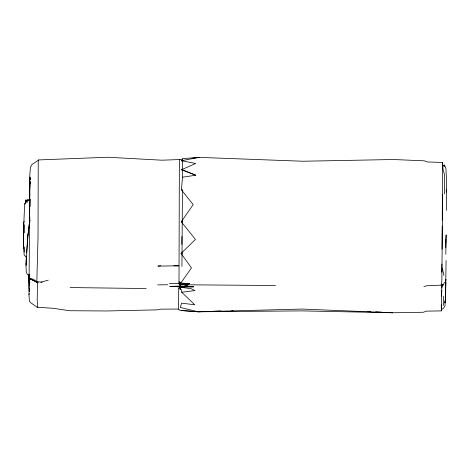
<?xml version="1.0" encoding="UTF-8"?>
<svg xmlns="http://www.w3.org/2000/svg" width="470" height="470" viewBox="0 0 470 470"><rect width="100%" height="100%" fill="white"/><g stroke="black" fill="none" stroke-linecap="round" stroke-linejoin="round"><path stroke-width="0.7" d="M26.25 263.829L26.22 256.044M26.332 256.602L26.285 263.782M442.382 194.539L442.258 220.142M444.52 193.91L444.538 174.852L442.981 169.094L442.928 165.364L443.51 165.211L444.479 166.292L442.928 165.364L442.182 167.396M29.622 223.279L29.751 189.98L30.25 182.859M29.598 281.418L29.816 282.776L29.275 279.38L28.964 294.596L29.422 301.452L31.044 302.938L37.154 307.245L53.128 308.279L69.548 310.729L106.778 310.976L157.297 309.848L160.834 309.148L178.312 309.072L180.239 310.47L198.123 311.786L301.822 310.887L392.556 312.756L423.399 312.256L426.284 311.152L441.348 310.887L441.818 286.154L441.207 285.137L441.859 280.772L442.364 223.861L442.393 162.438L427.336 161.962L424.469 160.84L393.572 159.518L302.868 161.239L199.151 157.38L181.385 160.716L182.395 160.734L182.442 164.847L182.472 177.225L181.432 189.821L182.448 189.998L181.931 266.384M446.447 210.36L446.482 179.963L445.948 168.571L444.403 164.829M181.861 244.318L181.925 236.439M442.217 226.005L442.035 249.129M446.171 235.029L445.807 254.299M26.314 256.867L24.199 255.222C22.795 238.19 23.988 220.988 24.652 203.915L27.26 200.097L28.87 200.108L25.809 200.097L25.386 203.569L24.652 203.915M441.9 264.099L441.788 272.23M24.258 252.014L24.323 247.05M29.34 200.249L29.592 178.277L30.397 167.279L32.019 164.471L38.757 159.923L107.794 157.244L161.886 160.2L182.196 159.453M178.77 288.474L180.703 289.491L180.216 286.594L178.77 288.474L178.312 309.072M384.513 312.315L392.556 312.756L301.969 309.06L198.123 311.786L180.398 307.456L181.508 303.138L194.78 304.789L181.684 292.246L181.72 289.479M446.077 260.445L445.76 282.411M28.893 274.791L28.823 286.042L29.299 291.623L29.369 288.797M29.275 274.85L29.222 278.416L29.369 274.897M443.721 296.071L443.539 305.506M445.407 286.577L445.448 298.338L444.902 302.98L445.554 298.732L445.877 282.311L445.354 286.876L445.871 284.855M446.259 192.048L446.318 189.257M29.686 223.274L29.851 217.087M30.121 206.577L30.309 199.292M441.571 294.731L441.718 290.595L441.553 296.112M445.789 242.966L446.042 234.959M29.634 223.561L29.78 219.937L27.965 234.812L26.543 252.954M442.27 165.252L442.393 162.438M445.777 247.608L445.795 239.776M29.445 275.203L27.507 274.721L26.273 272.136L26.003 265.532L26.573 256.409M29.281 274.821L28.976 279.656L29.381 285.413M26.003 265.532L27.965 234.812M445.501 282.458L445.836 279.568L445.325 282.523L445.836 279.568L445.401 282M29.487 197.523L29.839 193.887M37.154 307.245L37.782 307.163L37.206 300.741L37.435 283.686L38.058 282.799L36.813 282.229L38.023 237.673L38.234 161.821L38.757 159.923M445.448 298.338L444.955 306.005L443.392 308.367L441.882 309.301M28.012 235.123L29.78 219.937M30.104 183.329L30.327 181.414M443.845 284.679L442.323 285.601L441.812 287.951M26.244 263.958L26.42 262.93M29.316 281.113L29.064 282.082L29.874 178.159L30.18 177.072M27.765 200.108L27.054 202.729L25.809 200.097L26.467 200.731L25.439 202.67L25.544 204.021M28.964 294.596L29.322 293.621M24.164 221.411L23.665 222.704L23.541 248.753M441.818 286.154L442.323 285.601M26.467 200.731L27.26 200.097M423.881 286.665L426.519 285.807L441.207 285.137L442.323 284.327M444.009 283.087L445.619 281.924M181.737 284.967L188.323 284.473L189.592 283.575L180.786 283.063L178.77 283.492L169.382 283.357M441.207 285.137L443.845 283.798M180.727 285.678L177.355 286.7L169.805 286.383L178.318 286.159L180.727 285.678L181.737 286.412L193.546 286.759L181.737 287.029L177.355 286.7L191.443 288.786L195.003 290.572L181.684 292.246M40.867 282.206L48.257 280.144M197.77 157.738L199.151 157.38L182.331 158.625L182.372 160.035M182.295 221.593L181.279 221.781L195.455 239.436L181.032 253.436L191.472 267.894L180.786 283.063L179.005 281.718L179.37 159.8M182.049 253.277L181.032 253.436L182.049 253.442M182.472 177.225L195.767 175.216L182.466 169.799L181.449 169.735L195.737 163.472L181.385 160.716L182.401 160.763M183.071 286.218L181.737 286.718L193.546 286.759L180.721 286.594M184.41 286.024L187.747 285.537L184.669 284.891M27.994 200.15L29.904 199.903M160.775 265.75L157.902 266.102L178.829 265.82L173.777 265.773M192.794 158.161L199.151 157.38M184.763 284.714L188.323 284.473L186.937 284.356M180.292 283.298L179.005 281.718L178.77 283.492L179.223 284.174L189.592 283.575M209.085 311.363L198.123 311.786L181.255 310.47M213.468 311.193L220.777 310.911M231.739 310.488L233.202 310.435M181.485 284.614L188.323 284.473M157.709 284.891L167.878 284.761M182.29 221.781L181.279 221.781L193.17 204.603L181.432 189.821L182.448 189.998M184.786 284.773L275.508 285.525M182.46 169.746L181.449 169.735L195.767 175.216M70.065 287.552L146.217 288.545M367.699 311.393L370.624 311.551M375.741 311.833L381.587 312.156M42.077 282.223L36.871 281.636L33.587 279.368L29.598 278.087L29.24 275.808L29.786 278.522M179.223 284.174L180.603 284.344M38.058 282.799L29.833 278.733L36.813 282.229M442.358 268.252L443.933 275.508M180.216 286.594L180.703 289.491M445.331 297.304L445.554 298.732M30.227 178.136L30.315 179.458M30.215 177.719L30.327 179.663M445.419 280.719L445.495 282.106M441.348 310.887L441.289 304.854M24.417 224.842L24.458 232.85M445.39 280.884L445.396 282.335"/></g></svg>
